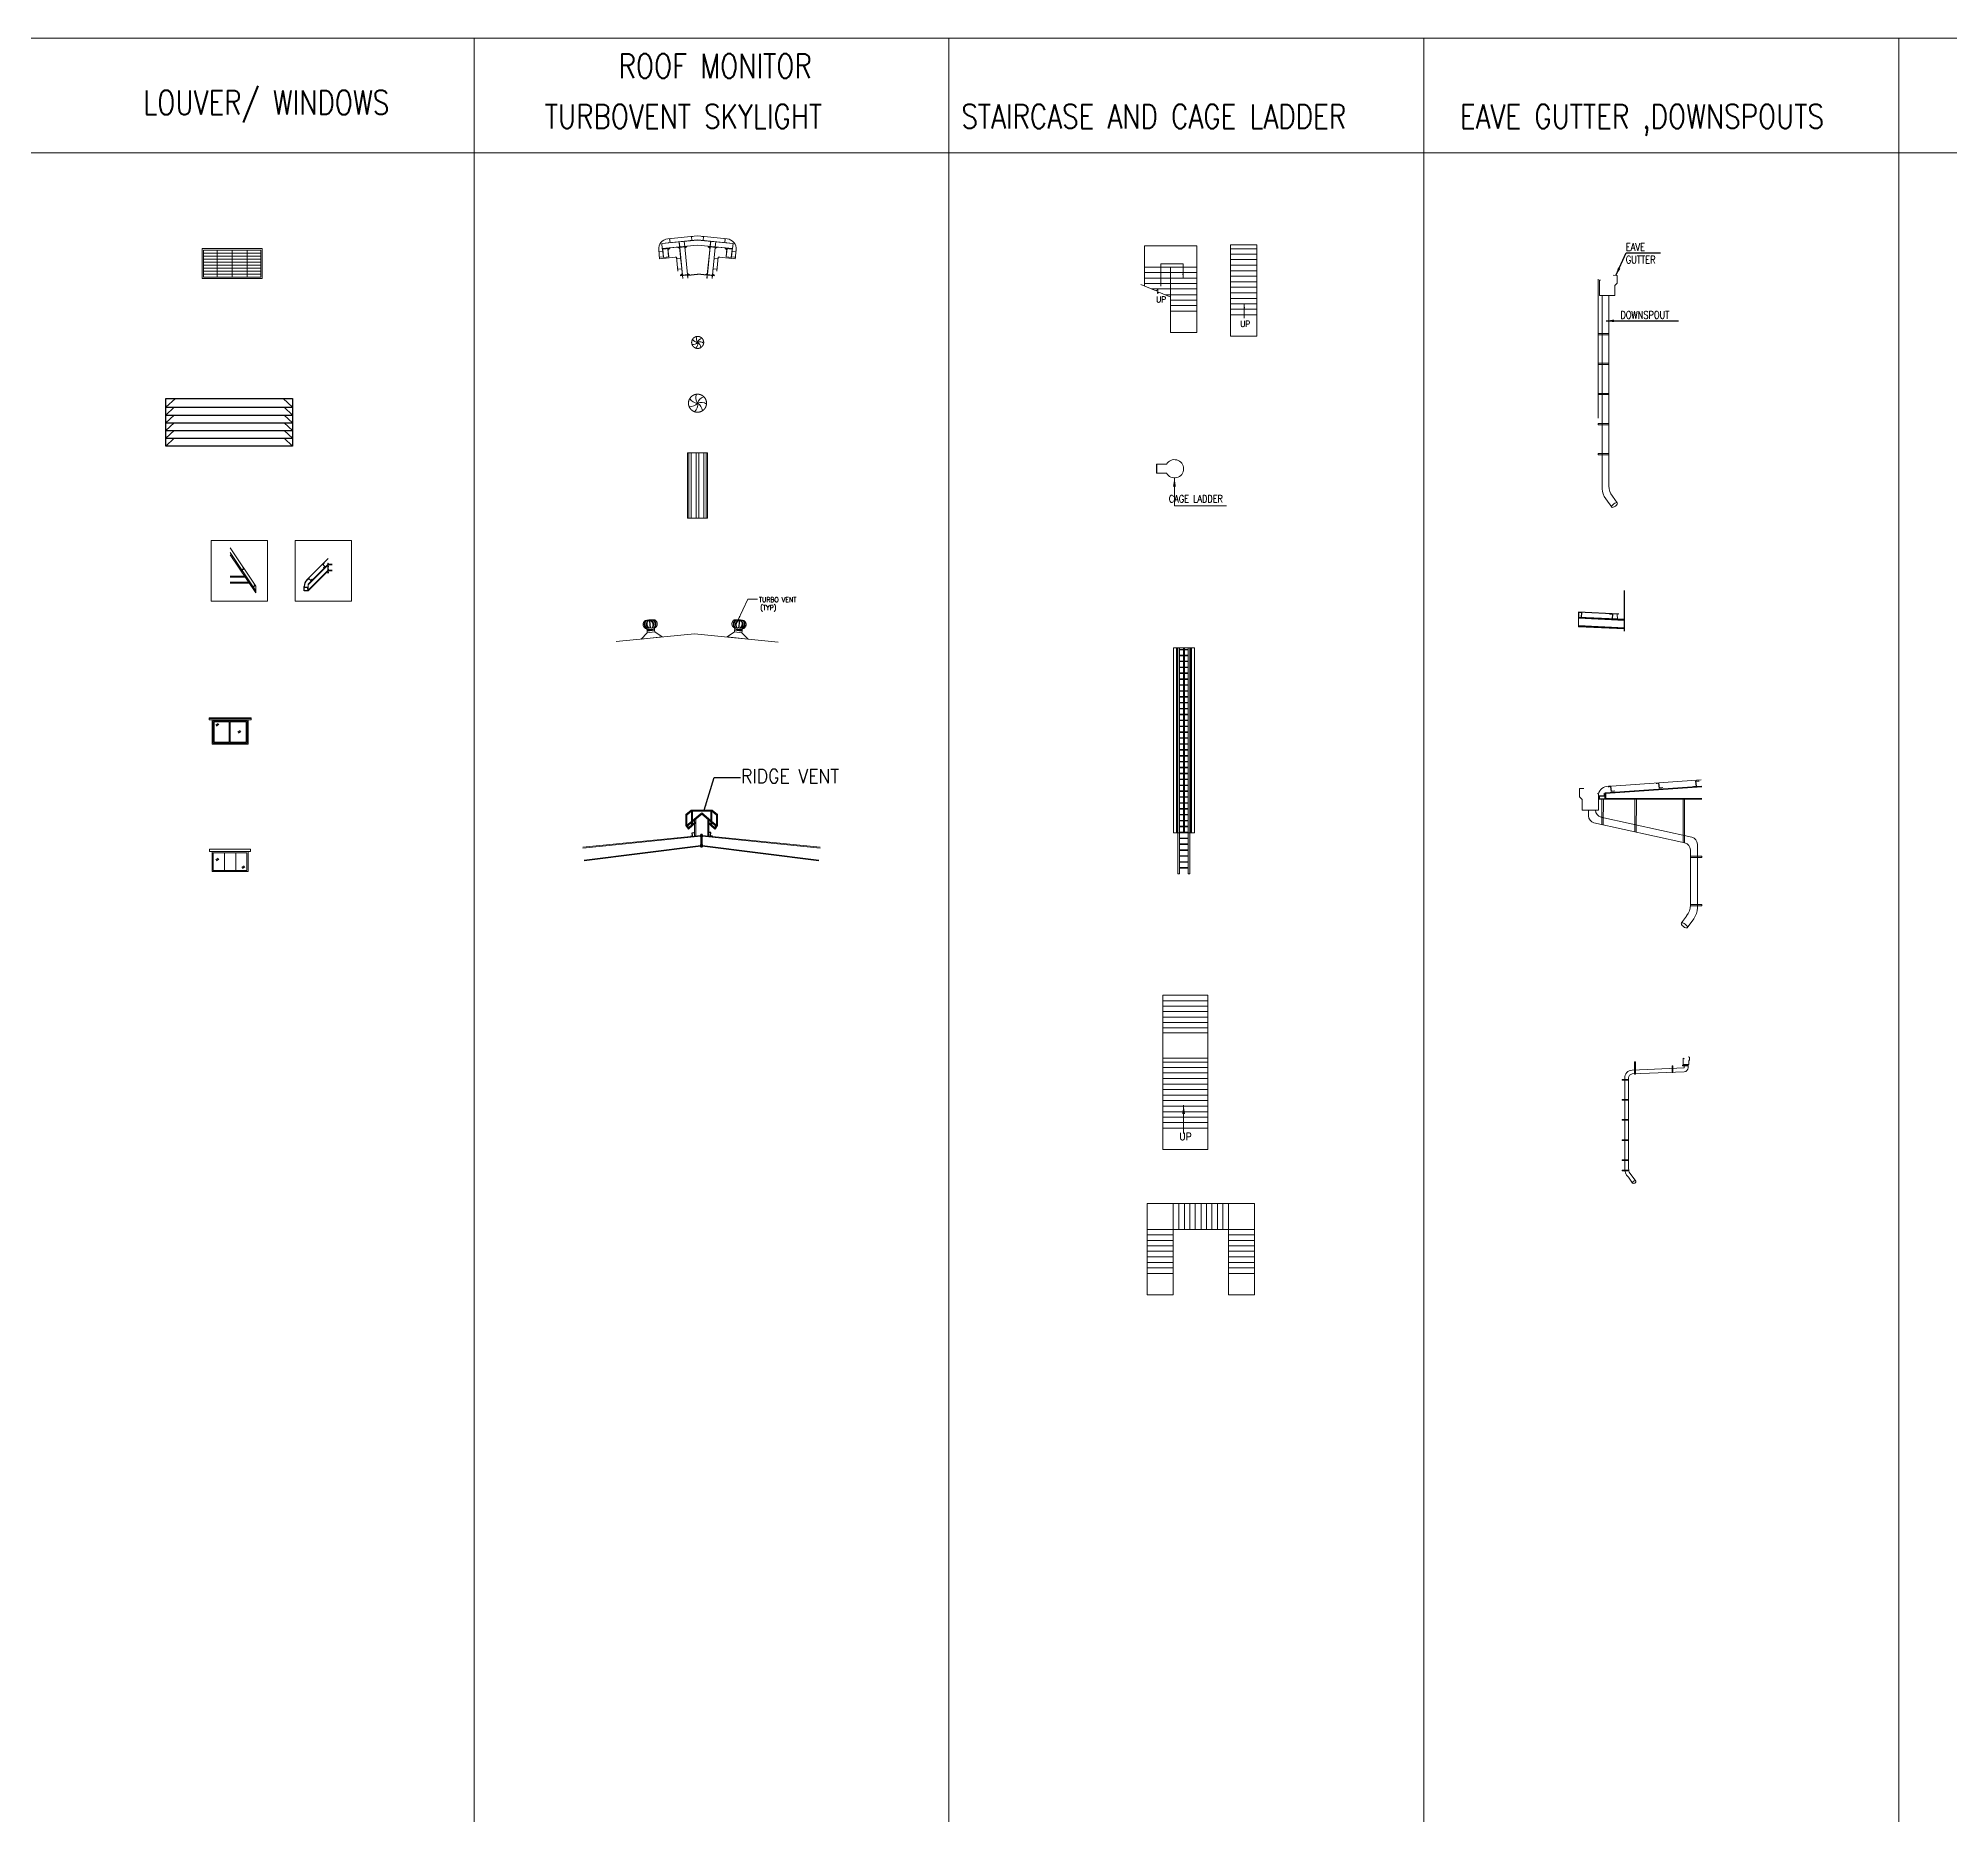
# Model space of a CAD drawing. Header units: millimetres. Extents: x 68421 to 1479662, y -51504 to 144751.
# Drawn here: x 167906 to 263168, y 56217 to 144751 of the extents above; entities that cross this region are included whole.
import ezdxf

# ---------------------------------------------------------------- set-up
doc = ezdxf.new("R2010")
doc.units = ezdxf.units.MM
doc.header["$LTSCALE"] = 0.35
doc.header["$MEASUREMENT"] = 0
for name, pattern in [('CENTER', [6884.562, 4302.852, -860.57, 860.57, -860.57]), ('CONTIN', [0, 0, 0]), ('DASHED', [1290.855, 860.57, -430.285])]:
    doc.linetypes.add(name, pattern=pattern)
doc.layers.get('0').update_dxf_attribs({"linetype": 'CONTIN'})
for name, color, linetype in [('1', 7, 'CONTIN'), ('10', 10, 'CONTIN'), ('5', 5, 'DASHED')]:
    doc.layers.add(name, color=color, linetype=linetype)
doc.styles.add('S', font='simplex.shx')
doc.styles.add('SIMPLEX', font='simplex.shx', dxfattribs={"width": 0.8})
doc.dimstyles.new('1-200', dxfattribs={"dimscale": 150, "dimtxt": 2, "dimasz": 1.75, "dimexe": 1.5, "dimexo": 0.75, "dimgap": 0.9, "dimtad": 1, "dimdec": 0, "dimzin": 0, "dimdsep": 46, "dimtxsty": 'S', "dimcen": 0.09, "dimclrd": 6, "dimclre": 6, "dimclrt": 7, "dimadec": 0, "dimazin": 0, "dimtfac": 1, "dimtdec": 0, "dimtmove": 0, "dimatfit": 3, "dimfxl": 1, "dimtolj": 1, "dimtzin": 0, "dimlwd": -1, "dimlwe": 13, "dimarcsym": 0})
doc.dimstyles.new('110', dxfattribs={"dimscale": 110, "dimtxt": 4, "dimasz": 4, "dimexe": 2, "dimexo": 3, "dimgap": 2, "dimtad": 1, "dimdec": 0, "dimzin": 0, "dimdsep": 46, "dimtxsty": 'SIMPLEX', "dimcen": 4, "dimclrd": 6, "dimclre": 6, "dimclrt": 7, "dimadec": 0, "dimazin": 0, "dimtfac": 1, "dimtdec": 0, "dimtmove": 0, "dimatfit": 3, "dimfxl": 1, "dimtolj": 1, "dimtzin": 0, "dimlwd": 0, "dimlwe": 0, "dimarcsym": 0})
doc.dimstyles.new('Copy of Standard', dxfattribs={"dimscale": 200, "dimtxt": 2, "dimasz": 2, "dimexe": 1, "dimexo": 1, "dimgap": 1, "dimtad": 1, "dimdec": 0, "dimzin": 0, "dimdsep": 46, "dimtxsty": 'SIMPLEX', "dimcen": 1, "dimclrd": 6, "dimclre": 6, "dimadec": 0, "dimazin": 0, "dimtfac": 1, "dimtdec": 0, "dimtofl": 0, "dimtmove": 0, "dimatfit": 3, "dimfxl": 1, "dimtolj": 1, "dimtzin": 0, "dimarcsym": 1})
doc.dimstyles.new('FOR D', dxfattribs={"dimscale": 114, "dimtxt": 2, "dimasz": 2, "dimexe": 1, "dimexo": 1, "dimgap": 1, "dimtad": 1, "dimdec": 0, "dimzin": 0, "dimdsep": 46, "dimtxsty": 'SIMPLEX', "dimcen": 1, "dimclrd": 6, "dimclre": 6, "dimclrt": 7, "dimadec": 0, "dimazin": 0, "dimtfac": 1, "dimtdec": 0, "dimtofl": 0, "dimtmove": 0, "dimatfit": 3, "dimfxl": 1, "dimtolj": 1, "dimtzin": 0, "dimlwd": 0, "dimlwe": 0, "dimarcsym": 1})

# ---------------------------------------------------------------- blocks, each defined once
blk = doc.blocks.new('adwq')
at = {"color": 7, "linetype": 'ByBlock', "lineweight": 0, "ltscale": 100}
for p, q in [((1458956, 285618), (1458907, 286077)), ((1458975, 285620), (1458926, 286079))]:
    blk.add_line(p, q, dxfattribs=at)
at = {"color": 7, "linetype": 'ByBlock', "lineweight": 0, "ltscale": 2000}
for p, q in [((1458770, 285322), (1458379, 284931)), ((1458379, 284931), (1459694, 285062)), ((1458758, 285435), (1459225, 285484)), ((1458770, 285322), (1458758, 285435)), ((1458759, 285428), (1459226, 285478)), ((1458770, 285322), (1459237, 285372)), ((1459225, 285484), (1459237, 285372)), ((1459694, 285062), (1459237, 285372))]:
    blk.add_line(p, q, dxfattribs=at)
at = {"color": 7, "linetype": 'ByBlock', "lineweight": 0}
for p, q in [((1459284, 285654), (1458665, 285588)), ((1458758, 285435), (1458751, 285505)), ((1459225, 285484), (1458758, 285435)), ((1459225, 285484), (1459218, 285555))]:
    blk.add_line(p, q, dxfattribs=at)
for centre, radius, start, end in [((1458798, 285846), 291, 128.38049, 242.94073), ((1458871, 285845), 290, 129.0838, 240.32906), ((1459143, 284059), 2083, 87.53335, 104.6215), ((1458744, 287799), 1729, 265.76595, 286.3889), ((1458954, 285875), 329, 143.66157, 237.18488), ((1458989, 285855), 278, 128.97396, 242.83554), ((1459070, 285885), 316, 143.95041, 239.5877), ((1458832, 285811), 295, 322.17611, 66.69705), ((1458890, 285845), 278, 308.97396, 62.37444), ((1458934, 285838), 327, 323.51642, 56.21556), ((1459015, 285869), 290, 309.06661, 60.214), ((1459098, 285879), 293, 309.43474, 62.71019), ((1458671, 285508), 79.4, 358.4222, 94.48265), ((1458807, 286953), 1432, 267.66847, 286.60459), ((1458819, 286851), 1348, 267.05525, 287.11033), ((1459300, 285570), 84.1, 101.07275, 190.31226)]:
    blk.add_arc(centre, radius, start, end, dxfattribs=at)
blk = doc.blocks.new('ZCOL')
for p, q in [((10.2, 0), (0, 0)), ((0, 0), (0, -25.4)), ((10.2, -2.5), (10.2, 0)), ((-10.2, -25.4), (-10.2, -22.9)), ((0, -25.4), (-10.2, -25.4))]:
    blk.add_line(p, q)
blk = doc.blocks.new('A$C75F93C69')
at = {"lineweight": 0}
for p, q in [((97, 472), (0, 391)), ((0, 189), (0, 391)), ((18, 382), (0, 391)), ((98, 469), (3, 389)), ((3, 190), (3, 389)), ((104, 454), (18, 382)), ((18, 194), (18, 382)), ((97, 472), (489, 472)), ((104, 454), (97, 472)), ((98, 469), (488, 469)), ((104, 468), (104, 193)), ((104, 468), (121, 468)), ((119, 468), (119, 193)), ((121, 468), (121, 193)), ((121, 454), (464, 454)), ((121, 280), (293, 424)), ((121, 277), (293, 421)), ((121, 257), (293, 401)), ((464, 280), (293, 424)), ((464, 277), (293, 421)), ((464, 257), (293, 401)), ((464, 468), (464, 193)), ((482, 468), (464, 468)), ((467, 468), (467, 193)), ((482, 454), (489, 472)), ((482, 468), (482, 193)), ((482, 454), (568, 382)), ((488, 469), (583, 389)), ((489, 472), (586, 391)), ((568, 382), (586, 391)), ((568, 194), (568, 382)), ((583, 190), (583, 389)), ((586, 189), (586, 391)), ((18, 194), (0, 189)), ((0, 189), (46, 123)), ((3, 190), (48, 125)), ((18, 193), (104, 265)), ((18, 194), (49, 150)), ((20, 192), (104, 262)), ((28, 179), (104, 242)), ((42, 144), (104, 195)), ((42, 144), (54, 130)), ((46, 123), (60, 134)), ((52, 132), (178, 238)), ((54, 130), (180, 236)), ((59, 135), (60, 134)), ((121, 193), (104, 193)), ((121, 210), (169, 250)), ((159, 289), (159, 242)), ((159, 219), (159, 73)), ((159, 73), (159, 0)), ((159, 0), (182, 0)), ((162, 291), (162, 244)), ((162, 221), (162, 0)), ((169, 250), (180, 236)), ((182, 308), (182, 73)), ((182, 73), (182, 0)), ((404, 308), (404, 73)), ((404, 73), (404, 0)), ((427, 0), (404, 0)), ((417, 250), (406, 236)), ((532, 130), (406, 236)), ((534, 132), (408, 238)), ((464, 210), (417, 250)), ((424, 291), (424, 244)), ((424, 221), (424, 0)), ((427, 289), (427, 242)), ((427, 219), (427, 73)), ((427, 73), (427, 0)), ((464, 193), (482, 193)), ((568, 194), (482, 265)), ((566, 192), (482, 262)), ((557, 179), (482, 242)), ((543, 144), (482, 195)), ((526, 135), (525, 134)), ((540, 123), (525, 134)), ((543, 144), (532, 130)), ((568, 194), (537, 150)), ((583, 190), (538, 125)), ((586, 189), (540, 123)), ((568, 194), (586, 189))]:
    blk.add_line(p, q, dxfattribs=at)
blk = doc.blocks.new('LOUVER')
at = {"linetype": 'Continuous', "lineweight": 0}
for p, q in [((50, 950), (1950, 950)), ((50, 50), (50, 950)), ((500, 950), (500, 50)), ((1000, 950), (1000, 50)), ((1500, 950), (1500, 50)), ((1950, 950), (1950, 50)), ((50, 50), (1950, 50))]:
    blk.add_line(p, q, dxfattribs=at)
at = {"color": 251, "linetype": 'Continuous', "lineweight": 0}
for p, q in [((50, 850), (1950, 850)), ((50, 750), (1950, 750)), ((50, 650), (1950, 650)), ((50, 550), (1950, 550)), ((50, 450), (1950, 450)), ((50, 350), (1950, 350)), ((50, 250), (1950, 250)), ((50, 150), (1950, 150)), ((1950, 50), (50, 50))]:
    blk.add_line(p, q, dxfattribs=at)
at = {"linetype": 'Continuous', "lineweight": 0}
blk.add_lwpolyline([(0, 1000), (2000, 1000), (2000, 0), (0, 0)], close=True, dxfattribs=at)
blk = doc.blocks.new('zw$B5C6')
at = {"layer": '1', "color": 7, "linetype": 'Continuous', "lineweight": 0}
for p, q in [((0, 11500), (1075, 11500)), ((0, 2084), (0, 11500)), ((6, 2084), (6, 11500)), ((1069, 11500), (1069, 2084)), ((1075, 11500), (1075, 2084)), ((0, 2084), (1075, 2084))]:
    blk.add_line(p, q, dxfattribs=at)
for points in [[(155, 11500), (205, 11500), (205, 2084), (155, 2084)], [(306, 11500), (306, 0), (231, 0), (231, 11500)], [(306, 11387), (306, 11412), (756, 11412), (756, 11387)], [(306, 11087), (306, 11112), (756, 11112), (756, 11087)], [(306, 10788), (306, 10812), (756, 10812), (756, 10788)], [(512, 11500), (562, 11500), (562, 2084), (512, 2084)], [(831, 11500), (831, 0), (756, 0), (756, 11500)], [(920, 11500), (870, 11500), (870, 2084), (920, 2084)], [(306, 10488), (306, 10512), (756, 10512), (756, 10488)], [(306, 10188), (306, 10212), (756, 10212), (756, 10188)], [(306, 9888), (306, 9912), (756, 9912), (756, 9888)], [(306, 9588), (306, 9612), (756, 9612), (756, 9588)], [(306, 9288), (306, 9312), (756, 9312), (756, 9288)], [(306, 8988), (306, 9012), (756, 9012), (756, 8988)], [(306, 8688), (306, 8712), (756, 8712), (756, 8688)], [(306, 8388), (306, 8412), (756, 8412), (756, 8388)], [(306, 8087), (306, 8112), (756, 8112), (756, 8087)], [(306, 7787), (306, 7812), (756, 7812), (756, 7787)], [(306, 7487), (306, 7512), (756, 7512), (756, 7487)], [(306, 7188), (306, 7212), (756, 7212), (756, 7188)], [(306, 6888), (306, 6912), (756, 6912), (756, 6888)], [(306, 6588), (306, 6612), (756, 6612), (756, 6588)], [(306, 6288), (306, 6312), (756, 6312), (756, 6288)], [(306, 5988), (306, 6012), (756, 6012), (756, 5988)], [(306, 5688), (306, 5712), (756, 5712), (756, 5688)], [(306, 5388), (306, 5412), (756, 5412), (756, 5388)], [(306, 5088), (306, 5112), (756, 5112), (756, 5088)], [(306, 4788), (306, 4812), (756, 4812), (756, 4788)], [(306, 4487), (306, 4512), (756, 4512), (756, 4487)], [(306, 4187), (306, 4212), (756, 4212), (756, 4187)], [(306, 3887), (306, 3912), (756, 3912), (756, 3887)], [(306, 3588), (306, 3612), (756, 3612), (756, 3588)], [(306, 3288), (306, 3312), (756, 3312), (756, 3288)], [(306, 2988), (306, 3012), (756, 3012), (756, 2988)], [(306, 2688), (306, 2712), (756, 2712), (756, 2688)], [(306, 2388), (306, 2412), (756, 2412), (756, 2388)], [(306, 2088), (306, 2112), (756, 2112), (756, 2088)], [(306, 1788), (306, 1812), (756, 1812), (756, 1788)], [(306, 1488), (306, 1512), (756, 1512), (756, 1488)], [(306, 1188), (306, 1212), (756, 1212), (756, 1188)], [(306, 887), (306, 912), (756, 912), (756, 887)], [(306, 587), (306, 612), (756, 612), (756, 587)], [(306, 287), (306, 312), (756, 312), (756, 287)]]:
    blk.add_lwpolyline(points, close=True, dxfattribs=at)
blk = doc.blocks.new('200Z PURLIN')
at = {"color": 1, "lineweight": 0}
for p, q in [((0, 0), (0, -200)), ((0, 0), (58, 0)), ((-60, -200), (-76, -190)), ((0, -200), (-60, -200)), ((58, 0), (74, -10))]:
    blk.add_line(p, q, dxfattribs=at)
blk = doc.blocks.new('CWG')
at = {"color": 5, "lineweight": 0}
for p, q in [((981209, 88293), (978268, 88090)), ((978008, 87792), (978008, 87690))]:
    blk.add_line(p, q, dxfattribs=at)
at = {"color": 4, "linetype": 'Continuous', "lineweight": 0}
for p, q in [((977425, 88020), (977558, 88027)), ((977425, 88020), (977425, 87760)), ((977499, 87686), (977425, 87760)), ((977499, 87353), (977499, 87686)), ((977499, 87686), (977499, 87353)), ((978008, 87353), (978008, 87864)), ((977700, 87353), (977700, 87171)), ((977871, 86957), (980702, 86328)), ((977919, 87353), (977919, 87347)), ((978090, 87133), (980921, 86504)), ((980874, 86115), (980874, 84394)), ((981092, 86290), (981092, 84394)), ((980755, 84053), (980595, 83836)), ((980979, 83969), (980776, 83689)), ((981092, 84394), (981092, 84303))]:
    blk.add_line(p, q, dxfattribs=at)
at = {"linetype": 'CENTER', "lineweight": 0, "ltscale": 100}
blk.add_line((978008, 87864), (977973, 87860), dxfattribs=at)
at = {"color": 0, "ltscale": 0.1}
for p, q in [((978228, 87690), (978008, 87690)), ((978208, 87871), (978208, 87710)), ((978228, 87871), (978208, 87871)), ((978228, 87871), (978225, 87891)), ((978228, 87871), (978228, 87690))]:
    blk.add_line(p, q, dxfattribs=at)
at = {"color": 7, "lineweight": 0}
for p, q in [((981228, 87710), (978208, 87710)), ((981228, 88102), (978225, 87891)), ((981228, 88081), (978228, 87871)), ((981228, 87690), (978228, 87690))]:
    blk.add_line(p, q, dxfattribs=at)
at = {"color": 5, "linetype": 'CENTER', "lineweight": 0, "ltscale": 100}
for points in [[(978120, 86902), (978120, 87690), (978163, 87690), (978161, 86893)], [(979148, 86674), (979148, 87690), (979191, 87690), (979189, 86665)], [(980648, 86340), (980648, 87690), (980691, 87690), (980689, 86331)], [(980874, 85915), (981228, 85915), (981228, 85872), (980874, 85872)], [(980874, 84415), (981228, 84415), (981228, 84372), (980874, 84372)]]:
    blk.add_lwpolyline(points, close=True, dxfattribs=at)
at = {"color": 4, "linetype": 'Continuous', "lineweight": 0}
blk.add_lwpolyline([(977499, 87353), (978008, 87353)], dxfattribs=at)
at = {"color": 5, "lineweight": 0}
blk.add_arc((978308, 87792), 300, 97.61833, 180, dxfattribs=at)
at = {"color": 4, "linetype": 'Continuous', "lineweight": 0}
for centre, radius, start, end in [((977919, 87171), 219, 180, 257.47829), ((978138, 87347), 219, 180, 257.47829), ((980873, 86290), 219, 0, 77.47829), ((980655, 86115), 219, 0, 77.47829), ((980325, 84394), 548, 321.59623, 0), ((980544, 84303), 548, 322.43689, 0)]:
    blk.add_arc(centre, radius, start, end, dxfattribs=at)
at = {"color": 4, "linetype": 'Continuous', "lineweight": 0, "extrusion": (0, 0, -1)}
blk.add_ellipse((980685, 83761), major_axis=(91.6, -72.6), ratio=0.392106, dxfattribs=at)
at = {"lineweight": 0}
for p, xscale, yscale, zscale, rotation in [((979911, 88032), 7.999999999999959, -6.3740029, -6.3740029, 5.710593700000083), ((981063, 88093), -7.999999999999971, -6.3740158, -6.3740158, 5.710593699999964), ((978193, 87783), 7.999999999999976, -6.3740029, -6.3740029, 90.00000000000037), ((978416, 87930), 7.999999999999967, -6.3740029, -6.3740029, 5.710593700000082)]:
    blk.add_blockref('ZCOL', p, dxfattribs=dict(at, xscale=xscale, yscale=yscale, zscale=zscale, rotation=rotation))
blk = doc.blocks.new('R')
at = {"color": 5, "linetype": 'ByBlock', "lineweight": 0, "ltscale": 100}
for p in [(559095, 7313), (559949, 5818)]:
    blk.add_line(p, (559949, 6049), dxfattribs=at)
at = {"color": 0, "linetype": 'Continuous', "lineweight": 0}
for p, q in [((559095, 7157), (559949, 5893)), ((559095, 7082), (559949, 5818)), ((559095, 6378), (559571, 6378)), ((559095, 6374), (559574, 6374)), ((559095, 6343), (559595, 6343)), ((559095, 6338), (559597, 6338)), ((559095, 6179), (559705, 6179)), ((559095, 6175), (559708, 6175)), ((559095, 6144), (559729, 6144)), ((559095, 6140), (559731, 6140))]:
    blk.add_line(p, q, dxfattribs=at)
at = {"linetype": 'ByBlock', "lineweight": 0, "xscale": 4.319999999999983, "yscale": -3.441968532, "zscale": -3.441968532, "rotation": 304.0182441048205}
for p in [(559486, 6578), (559861, 6023)]:
    blk.add_blockref('ZCOL', p, dxfattribs=at)
blk = doc.blocks.new('RGTH')
at = {"color": 0, "ltscale": 0.1}
for p, q in [((-22437, 80123), (-21962, 80560)), ((-22437, 80123), (-16122, 80123)), ((-22437, 79736), (-22018, 80123)), ((-16122, 80123), (-16597, 80560)), ((-16122, 79736), (-16541, 80123)), ((-22437, 79736), (-16122, 79736)), ((-22437, 79350), (-22018, 79736)), ((-22437, 79350), (-16122, 79350)), ((-22437, 78963), (-22018, 79350)), ((-16122, 79350), (-16541, 79736)), ((-16122, 78963), (-16541, 79350)), ((-22437, 78963), (-16122, 78963)), ((-22437, 78577), (-22018, 78963)), ((-22437, 78577), (-16122, 78577)), ((-22437, 78191), (-22018, 78577)), ((-16122, 78577), (-16541, 78963)), ((-16122, 78191), (-16541, 78577))]:
    blk.add_line(p, q, dxfattribs=at)
blk.add_lwpolyline([(-22437, 80560), (-16122, 80560), (-16122, 78191), (-22437, 78191)], close=True, dxfattribs=at)
blk = doc.blocks.new('YWER')
at = {"linetype": 'Continuous', "lineweight": 5}
for p, q in [((1131387, 175604), (1130406, 174623)), ((1131387, 175566), (1130406, 174585)), ((1131387, 175304), (1130406, 174323)), ((1131387, 175170), (1131387, 175663)), ((1131406, 175623), (1131606, 175623)), ((1131406, 175585), (1131606, 175585)), ((1131406, 175323), (1131606, 175323)), ((1131406, 175285), (1131606, 175285)), ((1131387, 175266), (1130406, 174285)), ((1130406, 174623), (1130406, 174585)), ((1130406, 174323), (1130406, 174585)), ((1130406, 174323), (1130406, 174285))]:
    blk.add_line(p, q, dxfattribs=at)
at = {"linetype": 'Continuous', "lineweight": 0}
for p, q in [((1131361, 175638), (1131431, 175638)), ((1131361, 175502), (1131431, 175502)), ((1131361, 175353), (1131431, 175353)), ((1131361, 175202), (1131431, 175202))]:
    blk.add_line(p, q, dxfattribs=at)
blk.add_lwpolyline([(1131406, 175663), (1131406, 175170), (1131387, 175170), (1131387, 175663)], close=True, dxfattribs=at)
at = {"layer": '5', "linetype": 'Continuous'}
for p, q in [((1131406, 175905), (1130352, 174852)), ((1130206, 174285), (1130206, 174498)), ((1130406, 174285), (1130206, 174285))]:
    blk.add_line(p, q, dxfattribs=at)
blk.add_arc((1130706, 174498), 500, 135, 180, dxfattribs=at)
at = {"layer": '10', "zscale": -6.3740158}
for p, xscale, yscale, rotation in [((1131132, 175605), -7.999999999999984, -6.3740158, 225.0000000001513), ((1130387, 174454), -7.999999999999978, -6.3740158, 89.99998499999991), ((1130432, 174905), 7.99999999999998, -6.374015799999999, 225.0000000000385)]:
    blk.add_blockref('ZCOL', p, dxfattribs=dict(at, xscale=xscale, yscale=yscale, rotation=rotation))

msp = doc.modelspace()

# ---------------------------------------------------------------- hatches: boundary and pattern name
at = {"lineweight": 0}
h = msp.add_hatch(dxfattribs=at)
h.set_pattern_fill('ANSI32', scale=1000, angle=45, style=0)
h.set_pattern_definition([(90, (2241445.94, 33522.52), (-375, 6e-14), []), (90, (2241570.94, 33647.52), (-375, 6e-14), [])])
h.paths.add_polyline_path([(201261.12309, 120833.588), (200261.12309, 120833.588), (200261.12309, 124083.588), (201261.12309, 124083.588)])

# ---------------------------------------------------------------- linework, layer by layer
for p, q in [((200757.3562, 134698.92545), (198981.51632, 134521.34146)), ((199006.98927, 134266.61194), (198981.51632, 134521.34146)), ((200757.3562, 134692.89552), (198982.11334, 134515.37123)), ((200757.3562, 134441.64863), (199006.98927, 134266.61194)), ((199773.76493, 134337.25958), (199375.75005, 134297.45809)), ((199866.7014, 134352.58315), (199841.82547, 134601.34245)), ((199872.67162, 134353.18017), (199847.79569, 134601.93947)), ((200007.3562, 132946.03517), (199869.4875, 134324.72211)), ((200013.32642, 132946.63219), (199875.45773, 134325.31913)), ((200121.43092, 134378.0561), (200096.55499, 134626.8154)), ((200127.40114, 134378.65312), (200102.52521, 134627.41242)), ((200262.08572, 132971.50812), (200124.21703, 134350.19506)), ((200268.05594, 132972.10515), (200130.18725, 134350.79208)), ((200757.3562, 134435.6187), (200221.53166, 134382.03625)), ((200757.3562, 134698.92545), (202533.19608, 134521.34146)), ((200757.3562, 134692.89552), (202532.59906, 134515.37123)), ((200757.3562, 134441.64863), (202507.72313, 134266.61194)), ((200757.3562, 134435.6187), (201293.18073, 134382.03625)), ((201246.65645, 132972.10515), (201384.52515, 134350.79208)), ((201252.62668, 132971.50812), (201390.49537, 134350.19506)), ((201387.31125, 134378.65312), (201412.18718, 134627.41242)), ((201393.28148, 134378.0561), (201418.15741, 134626.8154)), ((201501.38598, 132946.63219), (201639.25467, 134325.31913)), ((201507.3562, 132946.03517), (201645.22489, 134324.72211)), ((201642.04077, 134353.18017), (201666.9167, 134601.93947)), ((201648.011, 134352.58315), (201672.88693, 134601.34245)), ((201740.94747, 134337.25958), (202138.96235, 134297.45809)), ((202507.72313, 134266.61194), (202533.19608, 134521.34146)), ((199065.09944, 133826.20848), (199023.70589, 134240.14395)), ((199071.06966, 133826.8055), (199029.67612, 134240.74097)), ((199325.79918, 133852.27845), (199065.09944, 133826.20848)), ((199319.82896, 133851.68143), (199278.43541, 134265.6169)), ((199325.79918, 133852.27845), (199284.40564, 134266.21392)), ((202188.91321, 133852.27845), (202230.30676, 134266.21392)), ((202188.91321, 133852.27845), (202449.61296, 133826.20848)), ((202194.88344, 133851.68143), (202236.27698, 134265.6169)), ((202443.64273, 133826.8055), (202485.03628, 134240.74097)), ((202449.61296, 133826.20848), (202491.0065, 134240.14395)), ((200010.1423, 132918.17413), (200025.06786, 132768.91855)), ((200016.11253, 132918.77115), (200031.03808, 132769.51557)), ((200264.87182, 132943.64708), (200279.79738, 132794.3915)), ((200270.84205, 132944.24411), (200285.7676, 132794.98853)), ((200279.79738, 132794.3915), (200285.7676, 132794.98853)), ((201243.87035, 132944.24411), (201228.94479, 132794.98853)), ((201234.91502, 132794.3915), (201228.94479, 132794.98853)), ((201249.84057, 132943.64708), (201234.91502, 132794.3915)), ((201498.59987, 132918.77115), (201483.67431, 132769.51557)), ((201489.64454, 132768.91855), (201483.67431, 132769.51557)), ((201504.57009, 132918.17413), (201489.64454, 132768.91855))]:
    msp.add_line(p, q, dxfattribs=at)
at = {"color": 5, "lineweight": 0}
for p, q in [((200757.3562, 134899.92296), (199274.05725, 134751.59306)), ((200757.3562, 134899.92296), (202240.65515, 134751.59306)), ((198871.06719, 133756.55587), (198826.29051, 134204.32261)), ((199786.15943, 133148.02772), (199716.8488, 133841.13403)), ((201728.55297, 133148.02772), (201797.8636, 133841.13403)), ((202643.64521, 133756.55587), (202688.42188, 134204.32261))]:
    msp.add_line(p, q, dxfattribs=at)
at = {"color": 7, "linetype": 'Continuous', "lineweight": 0}
for p, q in [((228628.01542, 134460.7793), (227330.46131, 134460.7793)), ((227330.46131, 134460.7793), (227330.46131, 129907.17532)), ((228628.01542, 134460.7793), (228628.01542, 129907.17532)), ((228628.01542, 134259.73456), (227330.46131, 134259.73456)), ((228628.01542, 133987.77477), (227330.46131, 133987.77477)), ((228628.01542, 133715.81499), (227330.46131, 133715.81499)), ((228628.01542, 133443.8552), (227330.46131, 133443.8552)), ((223042.18852, 133343.37031), (225637.29673, 133343.37031)), ((223042.18852, 133071.41052), (225637.29673, 133071.41052)), ((223042.18852, 132799.45074), (225637.29673, 132799.45074)), ((223042.18852, 132527.49095), (225637.29673, 132527.49095)), ((224339.74262, 130078.65021), (224339.74262, 133343.37031)), ((228628.01542, 133158.56398), (227330.46131, 133158.56398)), ((228628.01542, 132886.6042), (227330.46131, 132886.6042)), ((228628.01542, 132614.64441), (227330.46131, 132614.64441)), ((223389.81536, 132255.53117), (225637.29673, 132255.53117)), ((224070.39538, 131970.23995), (225637.29673, 131970.23995)), ((224339.74262, 131698.28016), (225637.29673, 131698.28016)), ((228628.01542, 132342.68463), (227330.46131, 132342.68463)), ((228628.01542, 132057.39341), (227330.46131, 132057.39341)), ((228628.01542, 131785.43362), (227330.46131, 131785.43362)), ((228628.01542, 131513.47384), (227330.46131, 131513.47384)), ((224339.74262, 131426.32038), (225637.29673, 131426.32038)), ((224339.74262, 131154.36059), (225637.29673, 131154.36059)), ((228628.01542, 131241.51405), (227330.46131, 131241.51405)), ((228628.01542, 130969.55427), (227330.46131, 130969.55427)), ((227330.46131, 129907.17532), (228628.01542, 129907.17532)), ((244666.73122, 115890.89391), (244666.73122, 115424.57968)), ((176763.37676, 110518.15234), (176878.4025, 110605.67192)), ((176795.05052, 110475.22607), (176910.07625, 110562.74565)), ((177852.52893, 110160.54018), (177967.55466, 110248.05976)), ((177884.20268, 110117.61391), (177999.22842, 110205.13349)), ((176761.02238, 103799.65126), (176876.04812, 103887.17084)), ((176792.69614, 103756.72499), (176907.72188, 103844.24457)), ((178052.84069, 103418.82052), (178167.86643, 103506.3401)), ((178084.51444, 103375.89425), (178199.54018, 103463.41383)), ((223956.74987, 97057.48521), (223956.74987, 89375.06429)), ((226189.0488, 97057.48521), (223956.74987, 97057.48521)), ((226189.0488, 96785.48521), (223956.74987, 96785.48521)), ((226189.0488, 96513.48521), (223956.74987, 96513.48521)), ((226189.0488, 96241.48521), (223956.74987, 96241.48521)), ((226189.0488, 97057.48521), (226189.0488, 89375.06429)), ((226189.0488, 95969.48521), (223956.74987, 95969.48521)), ((226189.0488, 95697.48521), (223956.74987, 95697.48521)), ((226189.0488, 95425.48521), (223956.74987, 95425.48521)), ((226189.0488, 95191.8555), (223956.74987, 95191.8555)), ((226189.0488, 93928.66828), (223956.74987, 93928.66828)), ((226189.0488, 93727.62353), (223956.74987, 93727.62353)), ((226189.0488, 93455.66374), (223956.74987, 93455.66374)), ((226189.0488, 93183.70396), (223956.74987, 93183.70396)), ((226189.0488, 92911.74417), (223956.74987, 92911.74417)), ((226189.0488, 92626.45296), (223956.74987, 92626.45296)), ((226189.0488, 92354.49317), (223956.74987, 92354.49317)), ((226189.0488, 92082.53339), (223956.74987, 92082.53339)), ((226189.0488, 91810.5736), (223956.74987, 91810.5736)), ((226189.0488, 91525.28238), (223956.74987, 91525.28238)), ((226189.0488, 91253.3226), (223956.74987, 91253.3226)), ((226189.0488, 90981.36281), (223956.74987, 90981.36281)), ((226189.0488, 90709.40303), (223956.74987, 90709.40303)), ((226189.0488, 90437.44324), (223956.74987, 90437.44324)), ((223956.74987, 89375.06429), (226189.0488, 89375.06429)), ((223174.98447, 86684.32099), (228521.36465, 86684.32099)), ((224472.53858, 82122.04679), (224472.53858, 86684.32099)), ((224752.81416, 86684.32099), (224752.81416, 85386.76689)), ((225024.77395, 86684.32099), (225024.77395, 85386.76689)), ((225296.73373, 86684.32099), (225296.73373, 85386.76689)), ((225568.69352, 86684.32099), (225568.69352, 85386.76689)), ((225853.98474, 86684.32099), (225853.98474, 85386.76689)), ((226125.94452, 86684.32099), (226125.94452, 85386.76689)), ((226397.9043, 86684.32099), (226397.9043, 85386.76689)), ((226669.86409, 86684.32099), (226669.86409, 85386.76689)), ((226941.82387, 86684.32099), (226941.82387, 85386.76689)), ((227223.81055, 82122.04679), (227223.81055, 86684.32099)), ((224472.53858, 85386.76689), (223174.98447, 85386.76689)), ((224472.53858, 85114.8071), (223174.98447, 85114.8071)), ((224472.53858, 84842.84732), (223174.98447, 84842.84732)), ((227223.81055, 85386.76689), (228521.36465, 85386.76689)), ((227223.81055, 85114.8071), (228521.36465, 85114.8071)), ((227223.81055, 84842.84732), (228521.36465, 84842.84732)), ((224472.53858, 84570.88753), (223174.98447, 84570.88753)), ((224472.53858, 84298.92775), (223174.98447, 84298.92775)), ((224472.53858, 84013.63653), (223174.98447, 84013.63653)), ((227223.81055, 84570.88753), (228521.36465, 84570.88753)), ((227223.81055, 84298.92775), (228521.36465, 84298.92775)), ((227223.81055, 84013.63653), (228521.36465, 84013.63653)), ((224472.53858, 83741.67674), (223174.98447, 83741.67674)), ((224472.53858, 83469.71696), (223174.98447, 83469.71696)), ((224472.53858, 83197.75717), (223174.98447, 83197.75717)), ((227223.81055, 83741.67674), (228521.36465, 83741.67674)), ((227223.81055, 83469.71696), (228521.36465, 83469.71696)), ((227223.81055, 83197.75717), (228521.36465, 83197.75717))]:
    msp.add_line(p, q, dxfattribs=at)
at = {"color": 6, "lineweight": 0}
for q in [(223846.33338, 132400.907), (224958.0338, 133508.45764)]:
    msp.add_line((223846.33338, 133508.45764), q, dxfattribs=at)
at = {"color": 4, "lineweight": 0}
msp.add_line((200025.06786, 132768.91855), (200031.03808, 132769.51557), dxfattribs=at)
at = {"color": 0, "ltscale": 0.1}
for p, q in [((200270.84205, 132944.24411), (200757.3562, 132992.89552)), ((201243.87035, 132944.24411), (200757.3562, 132992.89552)), ((223642.38166, 123519.94418), (223642.38166, 123069.94418)), ((246955.51439, 115195.70137), (246955.51439, 117225.99176)), ((246955.51439, 115776.45475), (244666.73122, 115890.89391)), ((246955.51439, 115739.91917), (244666.73122, 115854.35833)), ((246955.51439, 115346.18483), (244666.73122, 115460.62399)), ((246955.51439, 115309.64924), (244666.73122, 115424.0884))]:
    msp.add_line(p, q, dxfattribs=at)
at = {"color": 7, "lineweight": 0}
for p, q in [((245637.55003, 132388.50814), (245643.23953, 132445.3741)), ((245643.23963, 132445.3741), (245637.55299, 132388.50814)), ((196710.20403, 114685.07293), (200616.55989, 115075.70852)), ((204778.23877, 114659.54063), (200616.55989, 115075.70852)), ((178523.84817, 110878.10868), (176423.84817, 110878.10868)), ((176423.84817, 110778.10868), (176423.84817, 110878.10868)), ((178523.84817, 110853.10868), (176423.84817, 110853.10868)), ((176573.84817, 110778.10868), (176423.84817, 110778.10868)), ((178373.84817, 110778.10868), (178523.84817, 110778.10868)), ((178523.84817, 110778.10868), (178523.84817, 110878.10868)), ((195048.7496, 104431.64771), (200923.107, 105019.08231)), ((195052.5445, 104393.73661), (200923.107, 104980.79221)), ((201024.7047, 105039.94171), (200897.7047, 105039.94171)), ((201024.7047, 104963.74241), (200897.7047, 104963.74241)), ((200923.107, 105078.04221), (200923.107, 104434.56471)), ((200999.3063, 105078.04221), (200923.107, 105078.04221)), ((200961.2047, 105078.04221), (200961.2047, 104434.56471)), ((200999.3063, 104434.56471), (200999.3063, 105078.04221)), ((200999.3063, 105019.08231), (206873.6188, 104431.65161)), ((200999.3063, 104980.79221), (206869.8297, 104393.74051)), ((195112.1481, 103797.67311), (200923.107, 104527.57151)), ((195115.941, 103759.74931), (200923.107, 104489.17211)), ((201024.7047, 104548.86551), (200897.7047, 104548.86551)), ((201024.7047, 104472.66531), (200897.7047, 104472.66531)), ((200923.107, 104434.56471), (200999.3063, 104434.56471)), ((200999.3063, 104527.57151), (206810.2242, 103797.67701)), ((200999.3063, 104489.17211), (206806.4313, 103759.75321))]:
    msp.add_line(p, q, dxfattribs=at)
at = {"color": 5, "linetype": 'Continuous', "lineweight": 0}
msp.add_line((245646.67071, 125816.86949), (245646.67071, 132746.52637), dxfattribs=at)
at = {"color": 4, "linetype": 'Continuous', "lineweight": 0}
for p, q in [((245715.47978, 131930.44656), (245715.47978, 132696.45901)), ((246590.90526, 132929.70018), (246391.02631, 132940.17539)), ((246479.70901, 132429.31705), (246590.90526, 132540.5133)), ((246479.70901, 132429.31705), (246479.70901, 131930.44656)), ((246479.70901, 131930.44656), (246479.70901, 132429.31705)), ((246590.90526, 132929.70018), (246590.90526, 132540.5133)), ((245849.94217, 131930.44656), (245849.94217, 122439.4359)), ((246178.04268, 131930.44656), (246178.04268, 122439.4359)), ((245849.94217, 122439.4359), (245849.94217, 122302.86309)), ((246020.4925, 121801.34561), (246324.06971, 121381.36654)), ((246356.02133, 121928.40493), (246596.04043, 121602.57115)), ((249926.40961, 93437.49642), (247334.80963, 93324.27574)), ((249884.15854, 93612.09379), (249883.93943, 93921.98184)), ((249883.93943, 93921.98184), (249951.00202, 93891.4609)), ((249933.41905, 93612.09379), (249933.41905, 93608.45198)), ((249933.41905, 93608.45198), (249933.41905, 93446.05702)), ((250124.68682, 93608.45198), (250124.68682, 93446.05702)), ((250204.87207, 93978.17196), (250131.6461, 93982.00957)), ((250164.13515, 93794.8558), (250204.87207, 93835.59272)), ((250164.13515, 93612.09379), (250164.13515, 93794.8558)), ((250164.13515, 93794.8558), (250164.13515, 93612.09379)), ((250204.87207, 93978.17196), (250204.87207, 93835.59272)), ((246967.97332, 92933.77149), (246967.97332, 89167.16662)), ((247159.24109, 92933.77149), (247159.24109, 88469.48896)), ((247159.24109, 92933.77149), (247159.24109, 88469.48896)), ((249937.17512, 93246.4473), (247346.75279, 93133.38122)), ((246967.97332, 89167.16662), (246967.97332, 88469.48896)), ((247149.89367, 87985.5357), (247364.58496, 87688.52444)), ((247195.78069, 88248.5504), (247519.59638, 87800.57273))]:
    msp.add_line(p, q, dxfattribs=at)
at = {"linetype": 'CENTER', "lineweight": 0, "ltscale": 100}
msp.add_line((245715.47978, 132696.45901), (245768.67421, 132691.13957), dxfattribs=at)
at = {"color": 5, "ltscale": 0.1}
for p, q in [((244666.73122, 116150.49294), (244666.73122, 115890.89391)), ((246678.68141, 116049.89543), (244666.73122, 116150.49294))]:
    msp.add_line(p, q, dxfattribs=at)
at = {"color": 151, "lineweight": 0}
for p, q in [((177423.84817, 109678.10868), (177423.84817, 110678.10868)), ((177473.84817, 109628.10868), (177473.84817, 110728.10868))]:
    msp.add_line(p, q, dxfattribs=at)
at = {"color": 8, "lineweight": 0}
for p, q in [((177188.65054, 104156.37878), (177188.65054, 103276.37878)), ((177748.65054, 104156.37878), (177748.65054, 103276.37878))]:
    msp.add_line(p, q, dxfattribs=at)
at = {"color": 0, "lineweight": 0, "ltscale": 0.1}
for points in [[(68421, 144750.54254), (501597.00467, 144750.54254), (501597.00467, 139033.74584), (68421, 139033.74584)], [(165958.15042, 144750.54254), (189624.74687, 144750.54254), (189624.74687, -32317), (165958.15042, -32317)], [(189624.74687, 144750.54254), (213291.34332, 144750.54254), (213291.34332, -32317), (189624.74687, -32317)], [(213291.34332, 144750.54254), (236957.93977, 144750.54254), (236957.93977, -32317), (213291.34332, -32317)], [(236957.93977, 144750.54254), (260624.53622, 144750.54254), (260624.53622, -32317), (236957.93977, -32317)], [(260624.53622, 144750.54254), (328245.51614, 144750.54254), (328245.51614, -32317), (260624.53622, -32317)], [(176519.47246, 119721.735), (179331.76526, 119721.735), (179331.76526, 116704.31235), (176519.47246, 116704.31235)], [(180708.14683, 119721.735), (183520.43964, 119721.735), (183520.43964, 116704.31235), (180708.14683, 116704.31235)]]:
    msp.add_lwpolyline(points, close=True, dxfattribs=at)
at = {"lineweight": 0}
for points in [[(200220.93464, 134388.00647), (199773.1679, 134343.2298), (199774.56096, 134329.29928), (200222.32769, 134374.07595)], [(200222.32769, 134374.07595), (199774.56096, 134329.29928), (199775.95401, 134315.36876), (200223.72074, 134360.14543)], [(199779.93416, 134315.76677), (199869.4875, 134324.72211), (199875.45773, 134265.01988)], [(200219.7406, 134359.74742), (200130.18725, 134350.79208), (200136.15747, 134291.08985)], [(201292.3847, 134374.07595), (201740.15144, 134329.29928), (201738.75839, 134315.36876), (201290.99165, 134360.14543)], [(201293.77776, 134388.00647), (201741.54449, 134343.2298), (201740.15144, 134329.29928), (201292.3847, 134374.07595)], [(201294.9718, 134359.74742), (201384.52515, 134350.79208), (201378.55493, 134291.08985)], [(201734.77824, 134315.76677), (201645.22489, 134324.72211), (201639.25467, 134265.01988)], [(199375.15303, 134303.42831), (199006.98927, 134266.61194), (199008.38232, 134252.68142), (199376.54608, 134289.49779)], [(199376.54608, 134289.49779), (199008.38232, 134252.68142), (199009.77537, 134238.7509), (199377.93913, 134275.56727)], [(199373.95898, 134275.16926), (199284.40564, 134266.21392), (199290.37586, 134206.51169)], [(202138.16632, 134289.49779), (202506.33008, 134252.68142), (202504.93702, 134238.7509), (202136.77326, 134275.56727)], [(202139.55937, 134303.42831), (202507.72313, 134266.61194), (202506.33008, 134252.68142), (202138.16632, 134289.49779)], [(202140.75341, 134275.16926), (202230.30676, 134266.21392), (202224.33654, 134206.51169)], [(200361.58944, 132981.4585), (199913.8227, 132936.68182), (199915.21575, 132922.7513), (200362.98249, 132967.52798)], [(200362.98249, 132967.52798), (199915.21575, 132922.7513), (199916.60881, 132908.82078), (200364.37554, 132953.59745)], [(199917.80285, 132937.07984), (200007.3562, 132946.03517), (200001.38598, 133005.7374)], [(200357.60929, 132981.06048), (200268.05594, 132972.10515), (200262.08572, 133031.80738)], [(201151.72991, 132967.52798), (201599.49664, 132922.7513), (201598.10359, 132908.82078), (201150.33685, 132953.59745)], [(201153.12296, 132981.4585), (201600.88969, 132936.68182), (201599.49664, 132922.7513), (201151.72991, 132967.52798)], [(201157.10311, 132981.06048), (201246.65645, 132972.10515), (201252.62668, 133031.80738)], [(201596.90955, 132937.07984), (201507.3562, 132946.03517), (201513.32642, 133005.7374)], [(178488.65054, 104216.37878), (176448.65054, 104216.37878), (176448.65054, 104336.37878), (178488.65054, 104336.37878)], [(176568.65054, 104216.37878), (178368.65054, 104216.37878), (178368.65054, 103216.37878), (176568.65054, 103216.37878)]]:
    msp.add_lwpolyline(points, close=True, dxfattribs=at)
at = {"color": 7, "linetype": 'Continuous', "lineweight": 0}
for points in [[(224339.74262, 130078.65021), (225637.29673, 130078.65021), (225637.29673, 134405.74926), (223042.18852, 134405.74926), (223042.18852, 132404.23308)], [(222853.36416, 132484.35251), (223624.56363, 132157.12743), (223696.00251, 132234.42888), (223685.92863, 132024.15614), (223757.36751, 132101.45759), (224351.69497, 131852.32244)], [(223174.98447, 86684.32099), (223174.98447, 85386.76689), (228521.36465, 85386.76689), (228521.36465, 86684.32099)], [(227223.81055, 82122.04679), (228521.36465, 82122.04679), (228521.36465, 86449.14583), (228521.36465, 86449.14583)], [(224472.53858, 82122.04679), (223174.98447, 82122.04679), (223174.98447, 85386.76689), (223174.98447, 85386.76689)]]:
    msp.add_lwpolyline(points, dxfattribs=at)
at = {"lineweight": 0}
for points in [[(198945.54572, 133765.51121), (198870.91793, 133758.04843), (198863.45515, 133832.67622), (198864.94771, 133832.82547), (198872.26123, 133759.69024), (198945.39647, 133767.00376), (198945.54572, 133765.51121)], [(199641.9225, 133836.65637), (199716.55029, 133844.11915), (199724.01307, 133769.49136), (199722.52051, 133769.3421), (199715.20699, 133842.47733), (199642.07175, 133835.16381), (199641.9225, 133836.65637)], [(201872.7899, 133836.65637), (201798.16211, 133844.11915), (201790.69933, 133769.49136), (201792.19189, 133769.3421), (201799.50541, 133842.47733), (201872.64064, 133835.16381), (201872.7899, 133836.65637)], [(202569.16668, 133765.51121), (202643.79446, 133758.04843), (202651.25724, 133832.67622), (202649.76469, 133832.82547), (202642.45116, 133759.69024), (202569.31593, 133767.00376), (202569.16668, 133765.51121)], [(224134.97302, 123519.94418), (223642.38166, 123519.94418)], [(224134.97302, 123069.94418), (223642.38166, 123069.94418)]]:
    msp.add_lwpolyline(points, dxfattribs=at)
at = {"color": 0, "lineweight": 0}
for points in [[(199676.89806, 133838.64644), (198870.91793, 133758.04843), (198871.06719, 133756.55587), (199677.04731, 133837.15389)], [(201837.81434, 133838.64644), (202643.79446, 133758.04843), (202643.64521, 133756.55587), (201837.66508, 133837.15389)]]:
    msp.add_lwpolyline(points, close=True, dxfattribs=at)
at = {"color": 4, "linetype": 'Continuous', "lineweight": 0}
for points in [[(246479.70901, 131930.44656), (245715.47978, 131930.44656)], [(246955.51439, 116474.50881), (246955.51439, 115776.45475), (246609.86278, 115793.73733), (246591.81545, 116054.23873), (246295.40401, 116069.0593)], [(250164.13515, 93612.09379), (249884.15854, 93612.09379)]]:
    msp.add_lwpolyline(points, dxfattribs=at)
at = {"color": 5, "linetype": 'CENTER', "lineweight": 0, "ltscale": 100}
for points in [[(246178.04276, 130027.97122), (245646.67071, 130027.97092), (245646.67071, 129963.59242), (246178.04276, 129963.59272)], [(246178.04204, 128552.09519), (245646.6719, 128552.09489), (245646.6719, 128487.71639), (246178.04204, 128487.71669)], [(246178.04204, 127052.09519), (245646.6719, 127052.09489), (245646.6719, 126987.71639), (246178.04204, 126987.71669)], [(246178.04204, 125552.09519), (245646.6719, 125552.09489), (245646.6719, 125487.71639), (246178.04204, 125487.71669)], [(246178.04204, 124052.09519), (245646.6719, 124052.09489), (245646.6719, 123987.71639), (246178.04204, 123987.71669)], [(247499.41078, 93118.40788), (247499.41045, 93736.68142), (247460.00186, 93736.68142), (247460.00218, 93118.40788)], [(249364.737, 93215.4609), (249364.73668, 93546.4609), (249332.00186, 93546.4609), (249332.00218, 93215.4609)], [(250124.68682, 93575.1953), (249850.04508, 93575.19498), (249850.04508, 93538.46074), (250124.68682, 93538.46106)], [(247159.23969, 92862.46106), (246850.00069, 92862.46074), (246850.00069, 92832.43467), (247159.23969, 92832.43499)], [(247159.23969, 91862.46106), (246850.00069, 91862.46074), (246850.00069, 91832.43467), (247159.23969, 91832.43499)], [(247159.23969, 90858.46106), (246850.00069, 90858.46074), (246850.00069, 90828.43467), (247159.23969, 90828.43499)], [(247159.23969, 89852.46106), (246850.00069, 89852.46074), (246850.00069, 89822.43467), (247159.23969, 89822.43499)], [(247159.23969, 88854.46106), (246850.00069, 88854.46074), (246850.00069, 88824.43467), (247159.23969, 88824.43499)], [(247176.00202, 88343.46106), (246850.00069, 88343.46074), (246850.00069, 88313.43467), (247176.00202, 88313.43499)]]:
    msp.add_lwpolyline(points, close=True, dxfattribs=at)
at = {"color": 7, "lineweight": 0}
for points in [[(200261.12309, 124083.588), (200261.12309, 120833.588), (201261.12309, 120833.588), (201261.12309, 124083.588)], [(176573.84817, 109578.10868), (178373.84817, 109578.10868), (178373.84817, 110778.10868), (176573.84817, 110778.10868)]]:
    msp.add_lwpolyline(points, close=True, dxfattribs=at)
at = {"color": 151, "lineweight": 0}
msp.add_lwpolyline([(176623.84817, 109628.10868), (178323.84817, 109628.10868), (178323.84817, 110728.10868), (176623.84817, 110728.10868)], close=True, dxfattribs=at)
for points in [[(177423.84817, 110678.10868), (176673.84817, 110678.10868), (176673.84817, 109678.10868), (177423.84817, 109678.10868)], [(177473.84817, 109678.10868), (178273.84817, 109678.10868), (178273.84817, 110678.10868), (177473.84817, 110678.10868)]]:
    msp.add_lwpolyline(points, dxfattribs=at)
at = {"color": 8, "lineweight": 0}
msp.add_lwpolyline([(176628.65054, 104156.37878), (178308.65054, 104156.37878), (178308.65054, 103276.37878), (176628.65054, 103276.37878)], close=True, dxfattribs=at)
at = {"linetype": 'CENTER', "lineweight": 0, "ltscale": 100}
for centre, radius in [((200769.40138, 129590.45998), 300), ((200761.12309, 126562.59968), 450)]:
    msp.add_circle(centre, radius, dxfattribs=at)
at = {"color": 5, "lineweight": 0}
for centre, start, end in [((199323.80911, 134254.07447), 95.7105931371, 185.710593138), ((202190.90329, 134254.07447), 354.289406862, 84.2894068629)]:
    msp.add_arc(centre, 500, start, end, dxfattribs=at)
at = {"color": 7, "lineweight": 0}
for centre, radius, start, end in [((200541.83754, 129781.2553), 296.96491, 259.3453394316, 320.0226733864), ((200776.68744, 129887.33549), 296.96491, 207.9167680274, 268.5941019929), ((200478.34786, 129531.50234), 296.96491, 310.7739108525, 11.4512448346), ((201006.05079, 129769.86236), 296.96491, 156.4881965899, 217.1655305469), ((201057.2123, 129517.29558), 296.96491, 105.0596251454, 165.7369591226), ((200891.64632, 129319.82308), 296.96491, 53.6310537254, 114.3083876896), ((200634.02741, 129326.14568), 296.96491, 2.2024822964, 62.8798162419), ((200772.05218, 127007.91295), 445.44736, 207.9167680274, 268.5941019929), ((201116.0972, 126831.70326), 445.44736, 156.4881965899, 217.1655305469), ((201192.83948, 126452.85308), 445.44736, 105.0596251454, 165.7369591226), ((200419.77734, 126848.79267), 445.44736, 259.3453394316, 320.0226733864), ((200324.54281, 126474.16323), 445.44736, 310.7739108525, 11.4512448346), ((200944.49051, 126156.64433), 445.44736, 53.6310537254, 114.3083876896), ((200558.06214, 126166.12824), 445.44736, 2.2024822964, 62.8798162419), ((224530.44742, 123294.94418), 455, 209.6371473912, 150.3628526088)]:
    msp.add_arc(centre, radius, start, end, dxfattribs=at)
at = {"color": 4, "linetype": 'Continuous', "lineweight": 0}
for centre, radius, start, end in [((246672.59435, 122302.86309), 822.65219, 180, 217.5631087804), ((247000.69487, 122439.4359), 822.65219, 180, 218.4037671503), ((249924.68682, 93446.05702), 8.73223, 273.579962662, 0), ((249924.68682, 93446.05702), 200, 273.579962662, 0), ((247359.24109, 92933.77149), 391.26777, 93.579962662, 180), ((247359.24109, 92933.77149), 200, 93.579962662, 180), ((247590.45517, 88427.31387), 623.90896, 176.1239556078, 225.079006586), ((247845.46898, 88469.48896), 686.2279, 180, 198.7815543904), ((247466.45005, 87710.84898), 104.2827, 59.3603438547, 192.361390934), ((247417.73129, 87778.24818), 104.2827, 239.3603438547, 12.361390934)]:
    msp.add_arc(centre, radius, start, end, dxfattribs=at)
msp.add_ellipse((246461.42157, 121490.24499), major_axis=(-137.35186, -108.87845), ratio=0.3921056148, dxfattribs=at)

# ---------------------------------------------------------------- block references
at = {"lineweight": 0}
for p, rotation in [((199373.56097, 134761.54344), 5.710593137520582), ((200458.84504, 134870.07184), 5.710593137510259), ((198836.24089, 134104.81889), 95.71059313752872), ((199724.8091, 133761.53106), 95.71059313751098), ((202651.60551, 133836.15885), 264.2894068625289), ((199776.70658, 133242.55625), 95.71059313751098)]:
    msp.add_blockref('200Z PURLIN', p, dxfattribs=dict(at, rotation=rotation))
at = {"lineweight": 0, "xscale": -1}
for p, rotation in [((201055.86736, 134870.07184), 354.2894068624904), ((202141.15143, 134761.54344), 354.2894068624801), ((198863.10689, 133836.15885), 95.71059313747173), ((201789.9033, 133761.53106), 264.2894068624897), ((202678.47151, 134104.81889), 264.289406862472), ((201738.00582, 133242.55625), 264.28940686249)]:
    msp.add_blockref('200Z PURLIN', p, dxfattribs=dict(at, rotation=rotation))
at = {"color": 7, "linetype": 'Continuous', "lineweight": 0, "xscale": -1.5, "yscale": 1.5, "zscale": 1.5}
msp.add_blockref('LOUVER', (179069.76465, 132771.73468), dxfattribs=at)
at = {"color": 0, "lineweight": 0}
msp.add_blockref('RGTH', (196702.3671, 46234.87105), dxfattribs=at)
at = {"color": 0, "lineweight": 0, "xscale": 1.5, "yscale": 1.5, "zscale": 1.5}
msp.add_blockref('R', (-661178.61632, 108378.15232), dxfattribs=at)
at = {"linetype": 'Continuous', "lineweight": 5}
msp.add_blockref('YWER', (-949044.71154, -57076.31395), dxfattribs=at)
at = {"color": 6, "linetype": 'CENTER', "lineweight": 0, "ltscale": 100, "yscale": 0.7963673373113447, "zscale": 0.7963673373113447}
for p, xscale in [((-963456.38123, -112100.69655), 0.7963673373113447), ((1364689.50101, -112100.69655), -0.7963673373113447)]:
    msp.add_blockref('adwq', p, dxfattribs=dict(at, xscale=xscale))
at = {"lineweight": 0}
for p, xscale, yscale, zscale, rotation in [((244811.07007, 116143.04057), 12.79999999999998, -10.19842528, -10.19842528, 177.1375947738952), ((246357.11737, 116060.32527), 12.79999999999998, -10.19842528, -10.19842528, 177.1375947738952), ((200517.59753, 104998.59865), -8, -6.3740158, -6.3740158, 5.710591760000026), ((201412.0153, 105000.78802), 8, -6.3740158, -6.3740158, 354.2894077)]:
    msp.add_blockref('ZCOL', p, dxfattribs=dict(at, xscale=xscale, yscale=yscale, zscale=zscale, rotation=rotation))
at = {"lineweight": 0, "ltscale": 500, "xscale": 0.9795123448327875, "yscale": 0.9795123448327875, "zscale": 0.9795123448327875}
msp.add_blockref('zw$B5C6', (224475.56194, 103114.7087), dxfattribs=at)
at = {"lineweight": 0}
for name, p, xscale, yscale, zscale in [('CWG', (-1319157.00831, -33478.22938), 1.6, 1.6, 1.6), ('A$C75F93C69', (200180.01063, 105008.53626), 2.694378106561126, 2.694378106561126, 2.694378106561126)]:
    msp.add_blockref(name, p, dxfattribs=dict(at, xscale=xscale, yscale=yscale, zscale=zscale))

# ---------------------------------------------------------------- texts
at = {"color": 7, "linetype": 'ByBlock', "lineweight": 0, "style": 'SIMPLEX', "width": 0.8}
for s, p in [('ROOF MONITOR', (196824.88588, 142767.19731)), ('LOUVER/ WINDOWS', (173135.30443, 140944.75232)), ('TURBOVENT SKYLIGHT', (193147.42219, 140255.33065)), ('STAIRCASE AND CAGE LADDER', (213908.29562, 140255.33065)), ('EAVE GUTTER ,DOWNSPOUTS', (238756.09455, 140255.33065))]:
    msp.add_text(s, height=1200, dxfattribs=at).set_placement(p)
at = {"color": 7, "lineweight": 0, "style": 'S', "width": 0.9}
for height, p in [(300, (223618.38643, 131582.64291)), (300, (227809.32951, 130363.39535)), (370, (224774.62089, 89831.28433))]:
    msp.add_text('UP', height=height, dxfattribs=at).set_placement(p)
at = {"color": 7, "linetype": 'Continuous', "lineweight": 0}
for s, height, style, width, p in [('DOWNSPOUT', 375, 'SIMPLEX', 0.8, (246752.44377, 130772.91374)), ('TURBO VENT', 250, 'S', 0.9, (203822.47459, 116644.9622)), ('(TYP)', 250, 'S', 0.9, (203890.20136, 116250.99644)), ('RIDGE VENT', 700, 'S', 0.9, (202928.71421, 107623.34158))]:
    msp.add_text(s, height=height, dxfattribs=dict(at, style=style, width=width)).set_placement(p)
at = {"color": 7, "linetype": 'Continuous', "lineweight": 0, "style": 'SIMPLEX'}
for s, insert, char_height, width, attachment_point in [('EAVE\\PGUTTER', (247023.69892, 134530.54467), 375, 3014.2857143, 1), ('CAGE LADDER', (226942.43619, 121985.0115), 370, 3767.7699071, 3)]:
    msp.add_mtext(s, dxfattribs=dict(at, insert=insert, char_height=char_height, width=width, attachment_point=attachment_point))

# ---------------------------------------------------------------- leaders
at = {"lineweight": 0}
for points in [[(224958.0338, 132791.20664), (224958.0338, 133508.45764)], [(228009.72424, 131521.71794), (228009.72424, 130804.46694)]]:
    msp.add_leader(points, dimstyle='FOR D', dxfattribs=at)
at = {"color": 7, "linetype": 'Continuous', "lineweight": 0}
for points in [[(246529.89838, 132929.68586), (247034.32853, 134049.52241), (248745.15098, 134049.52241)], [(246037.25277, 130665.01122), (249653.62141, 130665.01122)]]:
    msp.add_leader(points, dimstyle='Copy of Standard', dxfattribs=at)
at = {"linetype": 'Continuous', "lineweight": 0, "ltscale": 500}
msp.add_leader([(224530.44742, 122839.94418), (224530.44742, 121448.84175), (227127.77361, 121448.84175)], dimstyle='110', dxfattribs=at)
at = {"color": 7, "lineweight": 0}
msp.add_leader([(202770.90125, 115733.88674), (203271.39031, 116803.27303), (203749.84835, 116803.27303)], dimstyle='FOR D', dxfattribs=at)
at = {"lineweight": 0}
msp.add_leader([(201091.6316, 106280.7396), (201598.16036, 107910.4065), (202895.51116, 107910.4065)], dimstyle='1-200', override={"dimgap": 0.9, "dimtad": 0}, dxfattribs=at)
at = {"linetype": 'ByBlock', "lineweight": 0}
msp.add_leader([(224986.87369, 91575.40266), (224986.87369, 90173.11976)], dimstyle='110', dxfattribs=at)

doc.saveas('drawing.dxf')
